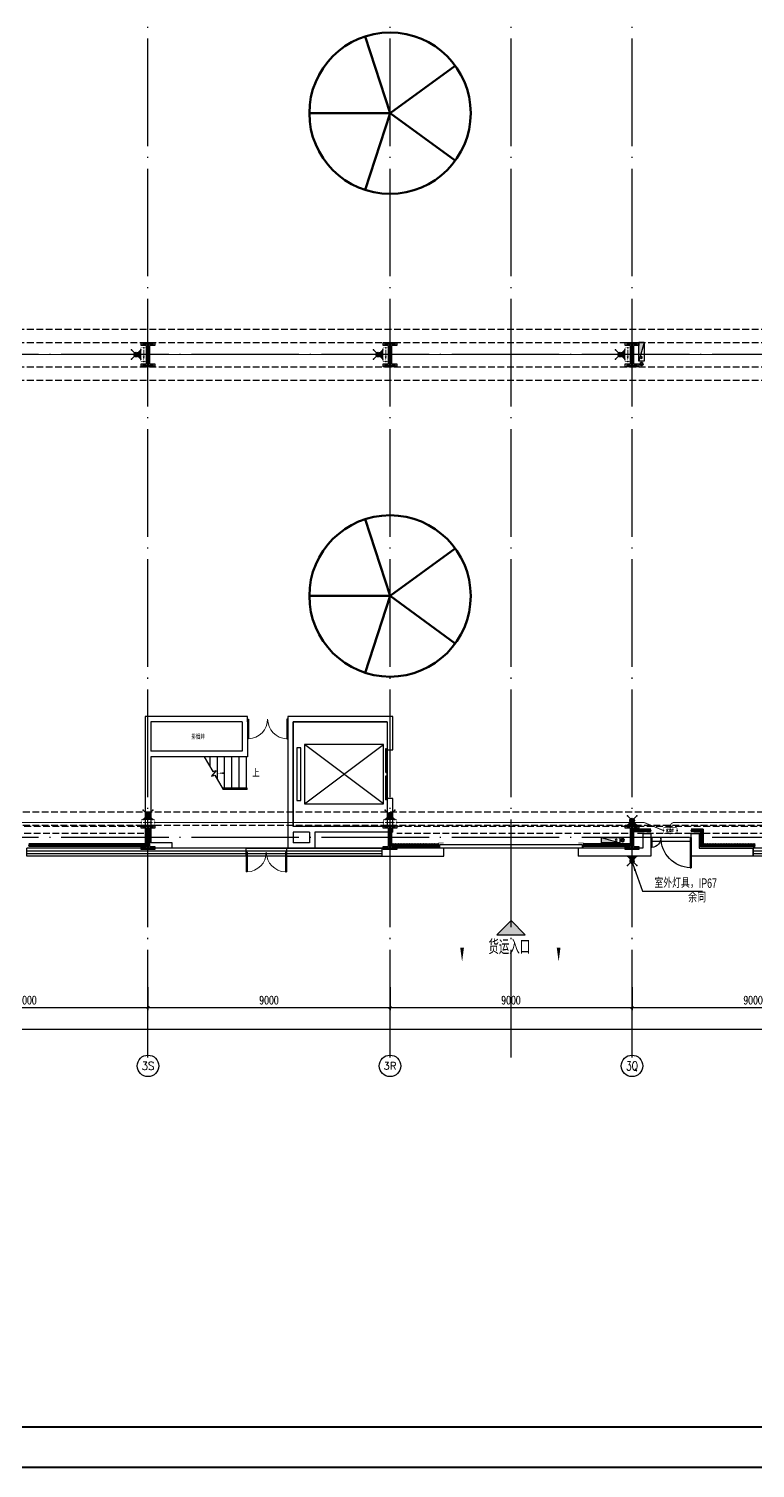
# Model space of a CAD drawing. Extents: x -1396510 to 1250330, y -1892470 to 1623980.
# Drawn here: x 370933 to 397946, y -1383327 to -1329811 of the extents above; entities that cross this region are included whole.
import ezdxf
from ezdxf.enums import TextEntityAlignment as Align

# ---------------------------------------------------------------- set-up
doc = ezdxf.new("R2010")
doc.units = 0
doc.header["$LTSCALE"] = 1000
doc.header["$MEASUREMENT"] = 0
for name, pattern in [('10平面$0$DASH', [0.35, 0.25, -0.1]), ('DASH', [0.35, 0.25, -0.1]), ('DOTE', [2.42, 2, -0.2, 0.02, -0.2])]:
    doc.linetypes.add(name, pattern=pattern)
doc.layers.get('Defpoints').update_dxf_attribs({"color": 210})
for name, color, linetype in [('0-cxFrame', 155, 'Continuous'), ('10平面$0$WINDOW', 4, 'Continuous'), ('A-AXIS-D', 1, 'Continuous'), ('A-AXIS-DOTE', 14, 'DOTE'), ('A-AXIS-SYMB', 3, 'Continuous'), ('A-HATCH-2', 251, 'Continuous'), ('A-HRAIL', 173, 'Continuous'), ('A-LIN-V', 9, 'Continuous'), ('A-SFCE', 30, 'Continuous'), ('A-TEXT', 61, 'Continuous'), ('A-WINDOW', 140, 'Continuous'), ('AS-COLN', 6, 'Continuous'), ('AS-WALL', 40, 'Continuous'), ('DIM-应急', 3, 'Continuous'), ('DIM_SYMB', 3, 'Continuous'), ('EQUIP-应急', 3, 'Continuous'), ('EQUIP-照明', 3, 'Continuous'), ('FH-tri', 180, 'Continuous'), ('SB_ZF消火栓', 10, 'Continuous'), ('SB_ZF消火栓M', 10, 'Continuous'), ('WIRE-照明', 1, 'Continuous'), ('建-窗', 4, 'Continuous')]:
    doc.layers.add(name, color=color, linetype=linetype)
doc.layers.add('0-cxText', color=131, linetype='Continuous', lineweight=25)
doc.layers.add('LG-ZF消防', color=1, linetype='Continuous', lineweight=60)
doc.layers.add('A-云线2', color=3, linetype='Continuous', plot=False)
doc.styles.add('_TCH_AXIS', font='COMPLEX', dxfattribs={"bigfont": 'GBCBIG'})
doc.styles.add('_TCH_DIM', font='SIMPLEX', dxfattribs={"bigfont": 'GBCBIG'})
doc.styles.add('_TCH_DIM_T3', font='SIMPLEX', dxfattribs={"width": 0.705882, "bigfont": 'GBCBIG'})
doc.styles.add('_TCH_WINDOW', font='SIMPLEX', dxfattribs={"height": 3.5, "bigfont": 'GBCBIG'})
doc.styles.add('_TEL_DIM', font='SIMPLEX', dxfattribs={"width": 0.8, "height": 3.5, "bigfont": 'HZTXT'})
doc.styles.add('A-STANDARD', font='SIMPLEX', dxfattribs={"bigfont": 'GBCBIG'})
doc.styles.add('cx_tuming', font='simhei.ttf')
doc.styles.add('cx_tuqian1', font='')
doc.styles.add('HZTXT5', font='aa.shx', dxfattribs={"width": 0.7, "bigfont": 'hztxt.shx'})
doc.styles.add('黑体', font='simhei.ttf', dxfattribs={"height": 12})
doc.styles.get('cx_tuqian1').set_extended_font_data('SimSun')
doc.dimstyles.new('_TCH_ARCH&&100', dxfattribs={"dimtxt": 297.5, "dimasz": 100, "dimexe": 100, "dimexo": 100, "dimgap": 126.25, "dimtad": 1, "dimdec": 0, "dimzin": 0, "dimdsep": 46, "dimtxsty": '_TCH_DIM_T3', "dimblk": 'ARCHTICK', "dimcen": 0.09, "dimclrt": 7, "dimazin": 2, "dimtfac": 1, "dimtdec": 0, "dimtix": 1, "dimtmove": 2, "dimatfit": 3, "dimfxl": 0, "dimtolj": 1, "dimtzin": 0, "dimarcsym": 0})

# ---------------------------------------------------------------- blocks, each defined once
blk = doc.blocks.new('WINDOW2DLIB$DYNSTYLE$00000005')
at = {"color": 0}
for points in [[(-0.5, 0.5), (-0.5, -0.5)], [(-0.5, 0.5), (0.5, 0.5)], [(0.5, -0.5), (0.5, 0.5)], [(0.5, 0.1667), (-0.5, 0.1667)], [(0.5, -0.1667), (-0.5, -0.1667)], [(-0.5, -0.5), (0.5, -0.5)]]:
    blk.add_lwpolyline(points, dxfattribs=at)
blk = doc.blocks.new('10平面$0$$DorLib2D$00000126')
at = {"color": 0, "linetype": 'Continuous'}
for p, q in [((-0.532, 0.5), (-0.532, 0.9)), ((0.532, 0.9), (0.532, 0.5))]:
    blk.add_line(p, q, dxfattribs=at)
at = {"color": 0, "linetype": '10平面$0$DASH'}
for p, q in [((-0.532, 0.9), (0.532, 0.9)), ((-0.532, 0.5), (0.532, 0.5))]:
    blk.add_line(p, q, dxfattribs=at)
blk = doc.blocks.new('DOOR2DLIB$SYSLIB$00000123')
at = {"color": 0}
for p, q in [((0.475, -0.001), (0.475, 0.752)), ((0.475, 0.752), (0.5, 0.752)), ((0.5, -0.001), (0.5, 0.752)), ((-0.5, 0), (-0.5, 0.252)), ((-0.475, 0.252), (-0.5, 0.252)), ((-0.475, 0), (-0.475, 0.252)), ((-0.475, 0), (-0.5, 0)), ((0.475, -0.001), (0.5, -0.001))]:
    blk.add_line(p, q, dxfattribs=at)
for centre, radius, start, end in [((0.505, -0.002), 0.755, 92.2493, 179.7238), ((-0.501, 0.003), 0.251, 359.7899, 84.0974)]:
    blk.add_arc(centre, radius, start, end, dxfattribs=at)
blk = doc.blocks.new('42343243')
at = {"layer": '10平面$0$WINDOW'}
blk.add_line((-252654, 1222620), (-254154, 1222620), dxfattribs=at)
at = {"layer": 'AS-WALL'}
for p, q in [((-254154, 1223170), (-256854, 1223170)), ((-256854, 1222870), (-256854, 1223170)), ((-254454, 1222870), (-256854, 1222870)), ((-254454, 1222320), (-254454, 1222870)), ((-254154, 1222620), (-254154, 1223170)), ((-250354, 1223170), (-252654, 1223170)), ((-252654, 1222620), (-252654, 1223170)), ((-252354, 1222870), (-250354, 1222870)), ((-252354, 1222320), (-252354, 1222870)), ((-250354, 1222870), (-250354, 1223170)), ((-254454, 1222320), (-254154, 1222320)), ((-254154, 1222320), (-254154, 1222620)), ((-252654, 1222620), (-252654, 1222320)), ((-252654, 1222320), (-252354, 1222320))]:
    blk.add_line(p, q, dxfattribs=at)
at = {"layer": '10平面$0$WINDOW', "zscale": 300}
for name, p, xscale, yscale, rotation in [('DOOR2DLIB$SYSLIB$00000123', (-253404, 1222470), -1500, -1500, 179.9999999999555), ('10平面$0$$DorLib2D$00000126', (-259354, 1223020), 5000, 300, 179.9999999999992)]:
    blk.add_blockref(name, p, dxfattribs=dict(at, xscale=xscale, yscale=yscale, rotation=rotation))
at = {"layer": '建-窗', "xscale": -20900, "yscale": -300, "zscale": 300, "rotation": 359.9999999994902}
blk.add_blockref('WINDOW2DLIB$DYNSTYLE$00000005', (-239904, 1223020), dxfattribs=at)
blk = doc.blocks.new('4324324')
at = {"layer": 'A-HATCH-2', "color": 8, "linetype": 'DASH'}
for p, q in [((-313054, 567820), (-128854, 567820)), ((-313054, 567320), (-128854, 567320)), ((-313054, 566420), (-128854, 566420)), ((-313054, 565920), (-128854, 565920)), ((-312854, 549870), (-138054, 549870)), ((-312854, 549370), (-138054, 549370))]:
    blk.add_line(p, q, dxfattribs=at)
blk = doc.blocks.new('w4324324')
at = {"layer": 'A-HATCH-2', "color": 0, "lineweight": 60}
for q in [(-1694760, 686605), (-1697614, 684532), (-1691907, 684532), (-1696524, 681178), (-1692997, 681178)]:
    blk.add_line((-1694760, 683605), q, dxfattribs=at)
blk.add_circle((-1694760, 683605), 3000, dxfattribs=at)
blk = doc.blocks.new('342343')
at = {"layer": 'A-LIN-V', "color": 8}
for p in [(1030710, 63556), (1048660, 63556)]:
    blk.add_blockref('w4324324', p, dxfattribs=at)
blk = doc.blocks.new('w42343243')
at = {"layer": 'A-HATCH-2', "color": 8}
blk.add_lwpolyline([(-165104, 621070), (-164604, 621070), (-164604, 620958), (-164800, 620958), (-164800, 620282), (-164604, 620282), (-164604, 620170), (-165104, 620170), (-165104, 620282), (-164908, 620282), (-164908, 620958), (-165104, 620958)], close=True, dxfattribs=at)
at = {"layer": 'AS-COLN', "color": 3}
blk.add_lwpolyline([(-165054, 621020), (-164654, 621020), (-164654, 621008), (-164850, 621008), (-164850, 620232), (-164654, 620232), (-164654, 620220), (-165054, 620220), (-165054, 620232), (-164858, 620232), (-164858, 621008), (-165054, 621008)], close=True, dxfattribs=at)
blk = doc.blocks.new('42343')
at = {"layer": 'A-WINDOW'}
for p in [(-108000, -53750), (-99000, -53750), (-90000, -53750), (-108000, -71700), (-99000, -71700), (-90000, -71700)]:
    blk.add_blockref('w42343243', p, dxfattribs=at)
blk = doc.blocks.new('3333')
at = {"layer": 'A-SFCE', "const_width": 20}
blk.add_lwpolyline([(-227064, 766320), (-227064, 766510), (-227244, 766510), (-227244, 766320)], dxfattribs=at)
blk = doc.blocks.new('A$C5D961328')
at = {"layer": 'SB_ZF消火栓'}
blk.add_hatch(color=256, dxfattribs=at).paths.add_polyline_path([(0, 40), (700, 40), (700, 240)])
for p, q in [((700, 240), (0, 240)), ((0, 240), (0, 40)), ((700, 240), (0, 40)), ((0, 40), (700, 40)), ((700, 240), (700, 40))]:
    blk.add_line(p, q, dxfattribs=at)
at = {"layer": 'SB_ZF消火栓', "color": 1}
blk.add_circle((140, 140), 32.5, dxfattribs=at)
blk = doc.blocks.new('we42342343234')
at = {"layer": 'LG-ZF消防'}
for centre in [(-254504, 566520), (-255204, 548820)]:
    blk.add_circle(centre, 50, dxfattribs=at)
at = {"layer": 'SB_ZF消火栓M', "xscale": -1, "rotation": 270}
blk.add_blockref('A$C5D961328', (-254644, 566620), dxfattribs=at)
at = {"layer": 'SB_ZF消火栓M', "xscale": -1}
blk.add_blockref('A$C5D961328', (-255304, 548680), dxfattribs=at)
blk = doc.blocks.new('_ArchTick')
at = {"color": 0, "linetype": 'ByBlock', "const_width": 0.4}
blk.add_lwpolyline([(-0.5, -0.5), (0.5, 0.5)], dxfattribs=at)
blk = doc.blocks.new('*D5803')
at = {"layer": 'A-AXIS-D', "color": 0, "lineweight": -2, "transparency": 16777216}
for p, q in [((31000, -77370), (31000, -78228)), ((40000, -77370), (40000, -78228)), ((31000, -78128), (40000, -78128))]:
    blk.add_line(p, q, dxfattribs=at)
at = {"layer": 'Defpoints', "color": 0, "transparency": 16777216}
for p in [(31000, -77270), (40000, -77270), (40000, -78128)]:
    blk.add_point(p, dxfattribs=at)
at = {"layer": 'A-AXIS-D', "color": 0, "lineweight": -2, "transparency": 16777216, "xscale": 100, "yscale": 100, "zscale": 100, "rotation": 180}
blk.add_blockref('_ArchTick', (31000, -78128), dxfattribs=at)
at = {"layer": 'A-AXIS-D', "color": 0, "lineweight": -2, "transparency": 16777216, "xscale": 100, "yscale": 100, "zscale": 100}
blk.add_blockref('_ArchTick', (40000, -78128), dxfattribs=at)
at = {"layer": 'A-AXIS-D', "color": 7, "transparency": 16777216, "insert": (35500, -77853), "char_height": 297.5, "attachment_point": 5, "style": '_TCH_DIM_T3'}
blk.add_mtext('\\A1;9000', dxfattribs=at)
blk = doc.blocks.new('*D5804')
at = {"layer": 'A-AXIS-D', "color": 0, "lineweight": -2, "transparency": 16777216}
for p, q in [((40000, -77370), (40000, -78228)), ((49000, -77370), (49000, -78228)), ((40000, -78128), (49000, -78128))]:
    blk.add_line(p, q, dxfattribs=at)
at = {"layer": 'Defpoints', "color": 0, "transparency": 16777216}
for p in [(40000, -77270), (49000, -77270), (49000, -78128)]:
    blk.add_point(p, dxfattribs=at)
at = {"layer": 'A-AXIS-D', "color": 0, "lineweight": -2, "transparency": 16777216, "xscale": 100, "yscale": 100, "zscale": 100, "rotation": 180}
blk.add_blockref('_ArchTick', (40000, -78128), dxfattribs=at)
at = {"layer": 'A-AXIS-D', "color": 0, "lineweight": -2, "transparency": 16777216, "xscale": 100, "yscale": 100, "zscale": 100}
blk.add_blockref('_ArchTick', (49000, -78128), dxfattribs=at)
at = {"layer": 'A-AXIS-D', "color": 7, "transparency": 16777216, "insert": (44500, -77853), "char_height": 297.5, "attachment_point": 5, "style": '_TCH_DIM_T3'}
blk.add_mtext('\\A1;9000', dxfattribs=at)
blk = doc.blocks.new('*D5805')
at = {"layer": 'A-AXIS-D', "color": 0, "lineweight": -2, "transparency": 16777216}
for p, q in [((49000, -77370), (49000, -78228)), ((58000, -77370), (58000, -78228)), ((49000, -78128), (58000, -78128))]:
    blk.add_line(p, q, dxfattribs=at)
at = {"layer": 'Defpoints', "color": 0, "transparency": 16777216}
for p in [(49000, -77270), (58000, -77270), (58000, -78128)]:
    blk.add_point(p, dxfattribs=at)
at = {"layer": 'A-AXIS-D', "color": 0, "lineweight": -2, "transparency": 16777216, "xscale": 100, "yscale": 100, "zscale": 100, "rotation": 180}
blk.add_blockref('_ArchTick', (49000, -78128), dxfattribs=at)
at = {"layer": 'A-AXIS-D', "color": 0, "lineweight": -2, "transparency": 16777216, "xscale": 100, "yscale": 100, "zscale": 100}
blk.add_blockref('_ArchTick', (58000, -78128), dxfattribs=at)
at = {"layer": 'A-AXIS-D', "color": 7, "transparency": 16777216, "insert": (53500, -77853), "char_height": 297.5, "attachment_point": 5, "style": '_TCH_DIM_T3'}
blk.add_mtext('\\A1;9000', dxfattribs=at)
blk = doc.blocks.new('*D5806')
at = {"layer": 'A-AXIS-D', "color": 0, "lineweight": -2, "transparency": 16777216}
for p, q in [((58000, -77370), (58000, -78228)), ((67000, -77370), (67000, -78228)), ((58000, -78128), (67000, -78128))]:
    blk.add_line(p, q, dxfattribs=at)
at = {"layer": 'Defpoints', "color": 0, "transparency": 16777216}
for p in [(58000, -77270), (67000, -77270), (67000, -78128)]:
    blk.add_point(p, dxfattribs=at)
at = {"layer": 'A-AXIS-D', "color": 0, "lineweight": -2, "transparency": 16777216, "xscale": 100, "yscale": 100, "zscale": 100, "rotation": 180}
blk.add_blockref('_ArchTick', (58000, -78128), dxfattribs=at)
at = {"layer": 'A-AXIS-D', "color": 0, "lineweight": -2, "transparency": 16777216, "xscale": 100, "yscale": 100, "zscale": 100}
blk.add_blockref('_ArchTick', (67000, -78128), dxfattribs=at)
at = {"layer": 'A-AXIS-D', "color": 7, "transparency": 16777216, "insert": (62500, -77853), "char_height": 297.5, "attachment_point": 5, "style": '_TCH_DIM_T3'}
blk.add_mtext('\\A1;9000', dxfattribs=at)
blk = doc.blocks.new('*D5830')
at = {"layer": 'A-AXIS-D', "color": 0, "lineweight": -2, "transparency": 16777216}
for p, q in [((-900, -77470), (-900, -79028)), ((184800, -77470), (184800, -79028)), ((-900, -78928), (184800, -78928))]:
    blk.add_line(p, q, dxfattribs=at)
at = {"layer": 'Defpoints', "color": 0, "transparency": 16777216}
for p in [(-900, -77370), (184800, -77370), (184800, -78928)]:
    blk.add_point(p, dxfattribs=at)
at = {"layer": 'A-AXIS-D', "color": 0, "lineweight": -2, "transparency": 16777216, "xscale": 100, "yscale": 100, "zscale": 100, "rotation": 180}
blk.add_blockref('_ArchTick', (-900, -78928), dxfattribs=at)
at = {"layer": 'A-AXIS-D', "color": 0, "lineweight": -2, "transparency": 16777216, "xscale": 100, "yscale": 100, "zscale": 100}
blk.add_blockref('_ArchTick', (184800, -78928), dxfattribs=at)
at = {"layer": 'A-AXIS-D', "color": 7, "transparency": 16777216, "insert": (91950, -78653), "char_height": 297.5, "attachment_point": 5, "style": '_TCH_DIM_T3'}
blk.add_mtext('\\A1;185700', dxfattribs=at)
blk = doc.blocks.new('$DorLib2D$00000002')
for p, q in [((-0.5, 0), (-0.5, 0.4875)), ((-0.475, 0.4875), (-0.5, 0.4875)), ((-0.475, 0), (-0.475, 0.4875)), ((0.475, 0), (0.475, 0.4875)), ((0.475, 0.4875), (0.5, 0.4875)), ((0.5, 0), (0.5, 0.4875)), ((-0.5, 0), (-0.475, 0)), ((0.5, 0), (0.475, 0))]:
    blk.add_line(p, q)
at = {"lineweight": 13}
for centre, start, end in [((-0.4875, 0), 0, 88.53072), ((0.4875, 0), 91.46928, 180)]:
    blk.add_arc(centre, 0.4875, start, end, dxfattribs=at)
blk = doc.blocks.new('$DORLIB2D$00000127')
at = {"color": 0}
for points in [[(-0.533, 0.795), (-0.533, 0.69)], [(-0.033, 0.795), (-0.533, 0.795)], [(-0.033, 0.69), (-0.533, 0.69)], [(-0.033, 0.795), (-0.033, 0.69)], [(0.533, 0.795), (0.033, 0.795)], [(0.033, 0.795), (0.033, 0.69)], [(0.533, 0.69), (0.033, 0.69)], [(0.533, 0.795), (0.533, 0.69)], [(0.5, 0.5), (-0.5, 0.5)]]:
    blk.add_lwpolyline(points, dxfattribs=at)
blk = doc.blocks.new('99平面图例外参$0$$LinePat$圆环')
for points in [[(0, 150), (300, 150)], [(0, 0), (300, 0)], [(0, -150), (300, -150)]]:
    blk.add_lwpolyline(points)
at = {"color": 0}
blk.add_circle((150, 0), 150, dxfattribs=at)
blk = doc.blocks.new('$equip_U$00000203(DESKTOP-H88E2E2)')
at = {"color": 7, "lineweight": 0}
for p, q in [((-0.35, -0.15), (-0.2, -0.15)), ((-0.35, -0.45), (-0.35, -0.15)), ((-0.35, -0.29), (-0.26, -0.29)), ((-0.35, -0.45), (-0.2, -0.45)), ((-0.13, -0.15), (0.03, -0.45)), ((-0.13, -0.45), (0.03, -0.15)), ((0.1, -0.45), (0.1, -0.15)), ((0.19, -0.15), (0.35, -0.15)), ((0.27, -0.15), (0.27, -0.45))]:
    blk.add_line(p, q, dxfattribs=at)
at = {"lineweight": 0, "const_width": 0.0571}
blk.add_lwpolyline([(-0.66, -0.6), (0.66, -0.6, 0.414214), (0.72, -0.54), (0.72, -0.06, 0.414213), (0.66, 0), (-0.66, 0, 0.414214), (-0.72, -0.06, 0), (-0.72, -0.54, 0.414245), (-0.66, -0.6, 18481.445439)], format="xyb", dxfattribs=at)
for p in [(0, 0), (-0.72, -0.3), (0, -0.6), (0.72, -0.3)]:
    blk.add_point(p)
at = {"color": 7, "style": '_TEL_DIM', "flags": 1}
for tag in ['A', 'REMARK']:
    blk.add_attdef(tag, text='', height=0.00002, dxfattribs=at).set_placement((0, 0), align=Align.MIDDLE_CENTER)
blk = doc.blocks.new('$equip$00003158')
h = blk.add_hatch(color=256)
h.dxf.hatch_style = 1
h.paths.add_polyline_path([(0, 0.25, -0.198912), (-0.18, 0.32), (-0.5, 0), (0.5, 0), (0.18, 0.32, -0.198912)])
blk.add_hatch(color=256).paths.add_polyline_path([(0, 0.75, 1), (0, 0.25, 1)])
for p, q in [((-0.5, 1), (-0.18, 0.68)), ((-0.5, 0), (-0.18, 0.32)), ((-0.5, 0), (0.5, 0)), ((0.18, 0.68), (0.5, 1)), ((0.18, 0.32), (0.5, 0))]:
    blk.add_line(p, q)
blk.add_circle((0, 0.5), 0.25)
for p in [(-0.5, 1), (-0.5, 0), (0, 0), (0.5, 1), (0.5, 0)]:
    blk.add_point(p)
at = {"color": 7, "style": '_TEL_DIM', "flags": 1}
for tag in ['A', 'REMARK']:
    blk.add_attdef(tag, text='', height=0.00002, dxfattribs=at).set_placement((0, 0), align=Align.MIDDLE_CENTER)
blk = doc.blocks.new('$equip_U$00000208(EQ-138-沈勤辉)')
blk.add_hatch(color=256).paths.add_polyline_path([(0.21, 0.37), (0.5, 0.3), (0.21, 0.23)])
at = {"color": 7, "lineweight": 0}
blk.add_line((-0.5, 0.3), (0.21, 0.3), dxfattribs=at)
at = {"lineweight": 0, "const_width": 0.0571}
blk.add_lwpolyline([(-0.66, 0), (0.66, 0, 0.414214), (0.72, 0.06), (0.72, 0.54, 0.414213), (0.66, 0.6), (-0.66, 0.6, 0.414214), (-0.72, 0.54, 0), (-0.72, 0.06, 0.414245), (-0.66, 0, 18481.445439)], format="xyb", dxfattribs=at)
blk.add_lwpolyline([(0.21, 0.37), (0.5, 0.3), (0.21, 0.23), (0.21, 0.37)], dxfattribs=at)
for p in [(-0.72, 0.3), (0, 0.6), (0, 0), (0.72, 0.3)]:
    blk.add_point(p)
at = {"color": 7, "style": '_TEL_DIM', "flags": 1}
for tag in ['A', 'REMARK']:
    blk.add_attdef(tag, text='', height=0.00002, dxfattribs=at).set_placement((0, 0), align=Align.MIDDLE_CENTER)
blk = doc.blocks.new('TK22.A0+2 L(Dragon)')
at = {"layer": '0-cxFrame', "color": 7, "const_width": 0.5}
blk.add_lwpolyline([(0, 0), (-1783, 0), (-1783, 841), (0, 841)], close=True, dxfattribs=at)
at = {"layer": '0-cxFrame', "const_width": 0.5}
blk.add_lwpolyline([(-80, 10), (-1763, 10), (-1763, 831), (-80, 831)], close=True, dxfattribs=at)
at = {"style": '黑体', "flags": 4}
blk.add_attdef('图幅', text='', height=3.3, dxfattribs=at).set_placement((-40, 3), align=Align.RIGHT)
at = {"layer": '0-cxText', "flags": 4}
for tag, height, style, p in [('建设单位', 3.5, 'cx_tuming', (-45, 240)), ('项目名称', 3.5, 'cx_tuming', (-45, 210)), ('子项名称', 3.5, 'cx_tuming', (-45, 180)), ('工程编号', 3.3, 'cx_tuqian1', (-35, 165)), ('图名1', 3.5, 'cx_tuming', (-45, 87)), ('图名2', 3.5, 'cx_tuming', (-45, 79)), ('图名3', 3.5, 'cx_tuming', (-45, 71)), ('出图日期', 3.3, 'cx_tuqian1', (-39, 60)), ('专业', 3.3, 'cx_tuqian1', (-55, 52)), ('图号', 3.3, 'cx_tuqian1', (-55, 44)), ('版次', 3.3, 'cx_tuqian1', (-20, 44))]:
    blk.add_attdef(tag, text='', height=height, dxfattribs=dict(at, style=style)).set_placement(p, align=Align.MIDDLE)
at = {"layer": 'Defpoints', "color": 6, "flags": 4}
for tag, height, style, p in [('tufu', 3.3, '黑体', (-12, 12)), ('dwfname', 4, 'cx_tuqian1', (-80, 3))]:
    blk.add_attdef(tag, text='', height=height, dxfattribs=dict(at, style=style)).set_placement(p, align=Align.RIGHT)
blk = doc.blocks.new('世赫3#厂房一层0821')
at = {"layer": 'FH-tri'}
h = blk.add_hatch(color=8, dxfattribs=at)
h.dxf.hatch_style = 1
h.paths.add_polyline_path([(52969.7, -75422.6), (54030.3, -75422.6), (53500, -74892.3)])
at = {"layer": 'A-AXIS-D'}
for centre in [(40000, -80296), (49000, -80296), (58000, -80296)]:
    blk.add_circle(centre, 400, dxfattribs=at)
at = {"layer": 'A-AXIS-DOTE', "color": 8, "ltscale": 2}
for p, q in [((40000, -79980), (40000, 5514)), ((49000, -79980), (49000, 5514)), ((53500, -79980), (53500, 5514)), ((58000, -79980), (58000, 5514)), ((190814.2, -53850), (-5155.8, -53850)), ((190814.2, -71800), (-5155.8, -71800))]:
    blk.add_line(p, q, dxfattribs=at)
at = {"layer": 'A-AXIS-SYMB', "color": 8}
for points in [[(51680, -74962.3, 0, 0, 0), (51680, -76422.3, 0, 140, 0), (51680, -75897.3, 0, 0, 0)], [(55270, -74962.3, 0, 0, 0), (55270, -76422.3, 0, 140, 0), (55270, -75897.3, 0, 0, 0)]]:
    blk.add_lwpolyline(points, format="xyseb", dxfattribs=at)
at = {"layer": 'A-SFCE', "color": 2, "linetype": 'DASH'}
for p, q in [((39850, -71400.1), (31150, -71400.1)), ((39850, -71650.1), (31150, -71650.1)), ((66850, -71400), (58150, -71400)), ((66850, -71650), (58150, -71650))]:
    blk.add_line(p, q, dxfattribs=at)
at = {"layer": 'A-SFCE', "linetype": 'DASH'}
for p, q in [((57850, -71400), (49250, -71400)), ((57850, -71650), (49250, -71650))]:
    blk.add_line(p, q, dxfattribs=at)
at = {"layer": 'AS-WALL'}
for p, q in [((43650, -72200.1), (48700, -72200.1)), ((43650, -72500.1), (43650, -72200.1)), ((51000, -72200.1), (45150, -72200.1)), ((45150, -72200.1), (45150, -72500.1)), ((48700, -72200.1), (48700, -72500.1)), ((51000, -72500.1), (51000, -72200.1)), ((48700, -72500.1), (43650, -72500.1)), ((45150, -72500.1), (51000, -72500.1))]:
    blk.add_line(p, q, dxfattribs=at)
at = {"layer": 'Defpoints', "color": 8}
for p, q in [((39900, -67300), (39900, -68699.9)), ((43600, -67300), (39900, -67300)), ((43700, -67300), (43600, -67300)), ((43700, -67500), (43700, -67300)), ((45300, -67300), (45200, -67300)), ((45200, -67300), (45200, -67500)), ((49100, -67300), (45300, -67300)), ((49100, -68550), (49100, -67300)), ((40100, -67500), (40100, -68599.9)), ((43500, -67500), (40100, -67500)), ((43500, -67500), (43500, -68599.9)), ((43700, -67500), (43700, -68799.9)), ((45200, -67500), (45200, -71500)), ((48900, -67500), (45400, -67500)), ((45400, -67500), (45400, -71400)), ((48900, -67500), (48900, -68550)), ((45680, -68475), (45540, -68475)), ((45540, -68475), (45540, -70425)), ((45680, -70425), (45680, -68475)), ((48760, -68350), (45820, -68350)), ((45820, -68350), (45820, -70550)), ((45820, -70550), (48760, -68350)), ((48760, -70550), (45820, -68350)), ((48760, -70550), (48760, -68350)), ((39900, -68699.9), (39900, -72100.1)), ((43500, -68599.9), (40100, -68599.9)), ((43700, -68799.9), (40100, -68799.9)), ((40100, -68799.9), (40100, -72000.1)), ((43660, -68799.9), (42091.4, -68799.9)), ((42091.4, -68799.9), (42410.1, -69351.9)), ((42310, -69178.6), (42310, -68799.9)), ((42580, -69646.3), (42580, -68799.9)), ((42850, -69964.9), (42850, -68799.9)), ((43120, -69964.9), (43120, -68799.9)), ((43390, -69964.9), (43390, -68799.9)), ((43660, -69964.9), (43660, -68799.9)), ((48900, -68550), (49100, -68550)), ((42540.5, -69317), (42367.6, -69523)), ((42367.6, -69523), (42489.9, -69490.2)), ((42410.1, -69351.9), (42540.5, -69317)), ((42489.9, -69490.2), (42798.6, -70024.9)), ((43690, -69964.9), (42764, -69964.9)), ((43660, -70024.9), (42798.6, -70024.9)), ((43690, -70024.9), (42798.6, -70024.9)), ((43690, -70024.9), (43690, -69964.9)), ((45540, -70425), (45680, -70425)), ((45820, -70550), (48760, -70550)), ((49100, -70350), (48900, -70350)), ((48900, -70350), (48900, -71400)), ((49100, -71600), (49100, -70350)), ((45200, -71500), (45200, -72200.1)), ((46100, -71400), (45400, -71400)), ((45400, -71600), (45400, -72000.1)), ((46000, -71600), (45400, -71600)), ((46000, -71600), (46000, -72000.1)), ((48900, -71400), (46100, -71400)), ((49100, -71600), (46200, -71600)), ((46200, -71600), (46200, -72200.1)), ((39900, -72100.1), (39900, -72200.1)), ((40100, -72200.1), (39900, -72200.1)), ((40900, -72000.1), (40100, -72000.1)), ((40900, -72200.1), (40100, -72200.1)), ((40100, -72200.1), (40100, -72200.1)), ((40900, -72200.1), (40900, -72000.1)), ((46200, -72200.1), (45200, -72200.1)), ((46000, -72000.1), (45400, -72000.1))]:
    blk.add_line(p, q, dxfattribs=at)
blk.add_lwpolyline([(45400, -67500), (48900, -67500), (48900, -71400), (45400, -71400)], close=True, dxfattribs=at)
at = {"layer": 'DIM_SYMB', "color": 8}
blk.add_lwpolyline([(43795, -69412.4, 0, 0, 0), (42580, -69412.4, 0, 64, 0), (42820, -69412.4, 0, 0, 0)], format="xyseb", dxfattribs=at)
at = {"layer": 'FH-tri', "color": 8}
blk.add_lwpolyline([(52969.7, -75422.6), (54030.3, -75422.6), (54030.3, -75422.6), (53500, -74892.3)], close=True, dxfattribs=at)
at = {"layer": 'A-HRAIL', "yscale": 0.3333333333111111, "zscale": 0.3333333333111111}
for p, xscale, rotation in [((58161.7, -71549.9), 0.3588888661693109, 180), ((58269.3, -71549.9), 0.3588888661693109, 180), ((58377, -71549.9), 0.3588888661693109, 180), ((58484.7, -71549.9), 0.3588888661693109, 180), ((58592.3, -71549.9), 0.3588888661693109, 180), ((58700, -71549.9), 0.3588888661693109, 180), ((60312.5, -71549.9), 0.3749999998826196, 180), ((60425, -71549.9), 0.3749999998826196, 180), ((60537.5, -71549.9), 0.3749999998826196, 180), ((60650, -71549.9), 0.3749999998826196, 180), ((60600, -71499.9), 0.3611111226889233, 270), ((60600, -71608.3), 0.3611111226889233, 270), ((35667.8, -72093.9), 0.3361633151507422, 180.0000000002036), ((35768.7, -72093.9), 0.3361633151507422, 180.0000000002036), ((35869.5, -72093.9), 0.3361633151507422, 180.0000000002036), ((35970.4, -72093.9), 0.3361633151507422, 180.0000000002036), ((36071.2, -72093.9), 0.3361633151507422, 180.0000000002036), ((36172.1, -72093.9), 0.3361633151507422, 180.0000000002036), ((36272.9, -72093.9), 0.3361633151507422, 180.0000000002036), ((36373.8, -72093.9), 0.3361633151507422, 180.0000000002036), ((36474.6, -72093.9), 0.3361633151507422, 180.0000000002036), ((36575.5, -72093.9), 0.3361633151507422, 180.0000000002036), ((36676.3, -72093.9), 0.3361633151507422, 180.0000000002036), ((36777.2, -72093.9), 0.3361633151507422, 180.0000000002036), ((36878, -72093.9), 0.3361633151507422, 180.0000000002036), ((36978.9, -72093.9), 0.3361633151507422, 180.0000000002036), ((37079.7, -72093.9), 0.3361633151507422, 180.0000000002036), ((37180.6, -72093.9), 0.3361633151507422, 180.0000000002036), ((37281.4, -72093.9), 0.3361633151507422, 180.0000000002036), ((37382.3, -72093.9), 0.3361633151507422, 180.0000000002036), ((37483.1, -72093.9), 0.3361633151507422, 180.0000000002036), ((37584, -72093.9), 0.3361633151507422, 180.0000000002036), ((37684.8, -72093.9), 0.3361633151507422, 180.0000000002036), ((37785.7, -72093.9), 0.3361633151507422, 180.0000000002036), ((37886.5, -72093.9), 0.3361633151507422, 180.0000000002036), ((37987.4, -72093.9), 0.3361633151507422, 180.0000000002036), ((38088.2, -72093.9), 0.3361633151507422, 180.0000000002036), ((38189.1, -72093.9), 0.3361633151507422, 180.0000000002036), ((38289.9, -72093.9), 0.3361633151507422, 180.0000000002036), ((38390.8, -72093.9), 0.3361633151507422, 180.0000000002036), ((38491.6, -72093.9), 0.3361633151507422, 180.0000000002036), ((38592.4, -72093.9), 0.3361633151507422, 180.0000000002036), ((38693.3, -72093.9), 0.3361633151507422, 180.0000000002036), ((38794.1, -72093.9), 0.3361633151507422, 180.0000000002036), ((38895, -72093.9), 0.3361633151507422, 180.0000000002036), ((38995.8, -72093.9), 0.3361633151507422, 180.0000000002036), ((39096.7, -72093.9), 0.3361633151507422, 180.0000000002036), ((39197.5, -72093.9), 0.3361633151507422, 180.0000000002036), ((39298.4, -72093.9), 0.3361633151507422, 180.0000000002036), ((39399.2, -72093.9), 0.3361633151507422, 180.0000000002036), ((39500.1, -72093.9), 0.3361633151507422, 180.0000000002036), ((39600.9, -72093.9), 0.3361633151507422, 180.0000000002036), ((39701.8, -72093.9), 0.3361633151507422, 180.0000000002036), ((39802.6, -72093.9), 0.3361633151507422, 180.0000000002036), ((39903.5, -72093.9), 0.3361633151507422, 180.0000000002036), ((40004.3, -72093.9), 0.3361633151507422, 180.0000000002036), ((49054, -72093.9), -0.3444736211313156, 179.9999999997), ((49157.3, -72093.9), -0.3444736211313156, 179.9999999997), ((49260.7, -72093.9), -0.3444736211313156, 179.9999999997), ((49364, -72093.9), -0.3444736211313156, 179.9999999997), ((49467.4, -72093.9), -0.3444736211313156, 179.9999999997), ((49570.7, -72093.9), -0.3444736211313156, 179.9999999997), ((49674.1, -72093.9), -0.3444736211313156, 179.9999999997), ((49777.4, -72093.9), -0.3444736211313156, 179.9999999997), ((49880.7, -72093.9), -0.3444736211313156, 179.9999999997), ((49984.1, -72093.9), -0.3444736211313156, 179.9999999997), ((50087.4, -72093.9), -0.3444736211313156, 179.9999999997), ((50190.8, -72093.9), -0.3444736211313156, 179.9999999997), ((50294.1, -72093.9), -0.3444736211313156, 179.9999999997), ((50397.4, -72093.9), -0.3444736211313156, 179.9999999997), ((50500.8, -72093.9), -0.3444736211313156, 179.9999999997), ((50604.1, -72093.9), -0.3444736211313156, 179.9999999997), ((50707.5, -72093.9), -0.3444736211313156, 179.9999999997), ((56292.5, -72093.9), 0.344473774357088, 180.000000000205), ((56395.9, -72093.9), 0.344473774357088, 180.000000000205), ((56499.2, -72093.9), 0.344473774357088, 180.000000000205), ((56602.6, -72093.9), 0.344473774357088, 180.000000000205), ((56705.9, -72093.9), 0.344473774357088, 180.000000000205), ((56809.2, -72093.9), 0.344473774357088, 180.000000000205), ((56912.6, -72093.9), 0.344473774357088, 180.000000000205), ((57015.9, -72093.9), 0.344473774357088, 180.000000000205), ((57119.3, -72093.9), 0.344473774357088, 180.000000000205), ((57222.6, -72093.9), 0.344473774357088, 180.000000000205), ((57325.9, -72093.9), 0.344473774357088, 180.000000000205), ((57429.3, -72093.9), 0.344473774357088, 180.000000000205), ((57532.6, -72093.9), 0.344473774357088, 180.000000000205), ((57636, -72093.9), 0.344473774357088, 180.000000000205), ((57739.3, -72093.9), 0.344473774357088, 180.000000000205), ((57842.7, -72093.9), 0.344473774357088, 180.000000000205), ((57946, -72093.9), 0.344473774357088, 180.000000000205), ((60600, -71716.6), 0.3611111226889233, 270), ((60600, -71824.9), 0.3611111226889233, 270), ((60600, -71933.3), 0.3611111226889233, 270), ((60600, -72041.6), 0.3611111226889233, 270), ((60550, -72093.9), -0.338412741900589, 179.9999999997967), ((60651.5, -72093.9), -0.338412741900589, 179.9999999997967), ((60753, -72093.9), -0.338412741900589, 179.9999999997967), ((60854.6, -72093.9), -0.338412741900589, 179.9999999997967), ((60956.1, -72093.9), -0.338412741900589, 179.9999999997967), ((61057.6, -72093.9), -0.338412741900589, 179.9999999997967), ((61159.1, -72093.9), -0.338412741900589, 179.9999999997967), ((61260.7, -72093.9), -0.338412741900589, 179.9999999997967), ((61362.2, -72093.9), -0.338412741900589, 179.9999999997967), ((61463.7, -72093.9), -0.338412741900589, 179.9999999997967), ((61565.2, -72093.9), -0.338412741900589, 179.9999999997967), ((61666.8, -72093.9), -0.338412741900589, 179.9999999997967), ((61768.3, -72093.9), -0.338412741900589, 179.9999999997967), ((61869.8, -72093.9), -0.338412741900589, 179.9999999997967), ((61971.3, -72093.9), -0.338412741900589, 179.9999999997967), ((62072.9, -72093.9), -0.338412741900589, 179.9999999997967), ((62174.4, -72093.9), -0.338412741900589, 179.9999999997967), ((62275.9, -72093.9), -0.338412741900589, 179.9999999997967), ((62377.4, -72093.9), -0.338412741900589, 179.9999999997967), ((62479, -72093.9), -0.338412741900589, 179.9999999997967)]:
    blk.add_blockref('99平面图例外参$0$$LinePat$圆环', p, dxfattribs=dict(at, xscale=xscale, rotation=rotation))
at = {"layer": 'A-LIN-V', "color": 8, "rotation": 90}
blk.add_blockref('342343', (796160.7, 601225), dxfattribs=at)
at = {"layer": 'A-SFCE', "xscale": -1, "rotation": 90}
blk.add_blockref('3333', (817320.8, -299254.1), dxfattribs=at)
at = {"layer": 'A-SFCE', "rotation": 270}
blk.add_blockref('3333', (-710320.8, -299254.1), dxfattribs=at)
at = {"layer": 'A-WINDOW'}
for name in ['42343', '4324324']:
    blk.add_blockref(name, (312854.2, -620720), dxfattribs=at)
at = {"layer": 'A-WINDOW', "xscale": -1, "rotation": 180}
blk.add_blockref('42343243', (312854.2, 1150670), dxfattribs=at)
at = {"layer": 'Defpoints', "color": 8}
for name, p, xscale, yscale, zscale, rotation in [('$DorLib2D$00000002', (44450, -67400), 1500, 1500, 200, 179.9999999990623), ('$DORLIB2D$00000127', (49000, -69450), 1800, -200, 200, 269.9999999990621), ('$DorLib2D$00000002', (44400, -72350.1), 1500, 1500, 300, 179.9999999996995)]:
    blk.add_blockref(name, p, dxfattribs=dict(at, xscale=xscale, yscale=yscale, zscale=zscale, rotation=rotation))
at = {"layer": 'SB_ZF消火栓'}
blk.add_blockref('we42342343234', (312854.2, -620720), dxfattribs=at)
at = {"layer": '建-窗', "xscale": 13200, "yscale": -300, "zscale": 300, "rotation": 179.9999999996995}
blk.add_blockref('WINDOW2DLIB$DYNSTYLE$00000005', (42100, -72350.1), dxfattribs=at)
at = {"layer": 'A-AXIS-D', "color": 7, "style": '_TCH_AXIS'}
for s, height, p, p2 in [('3S', 300.65, (39763.8, -80446.4), (40236.2, -80446.4)), ('3R', 276.42, (48756.5, -80434.2), (49243.5, -80434.2))]:
    blk.add_text(s, height=height, dxfattribs=at).set_placement(p, p2, align=Align.FIT)
at = {"layer": 'A-AXIS-D', "color": 7, "style": '_TCH_AXIS', "width": 0.807692}
blk.add_text('3Q', height=333.94, dxfattribs=at).set_placement((57775.2, -80463), (58224.8, -80463), align=Align.FIT)
at = {"layer": 'A-TEXT', "color": 8, "style": 'A-STANDARD'}
blk.add_text('货运入口', height=540.14, dxfattribs=at).set_placement((52658.7, -76144.7))
at = {"layer": 'Defpoints', "color": 8, "style": '_TCH_WINDOW'}
blk.add_text('排烟井', height=168.79, dxfattribs=at).set_placement((41609, -68150))
at = {"layer": 'DIM_SYMB', "color": 7, "style": '_TCH_DIM'}
blk.add_text('上', height=270.1, dxfattribs=at).set_placement((43879, -69552.4))
at = {"layer": 'A-AXIS-D'}
for base, p1, p2, picture, middle in [((184800, -78927.8), (-900, -77369.8), (184800, -77369.8), '*D5830', (91950, -78652.8)), ((40000, -78127.8), (31000, -77269.8), (40000, -77269.8), '*D5803', (35500, -77852.8)), ((49000, -78127.8), (40000, -77269.8), (49000, -77269.8), '*D5804', (44500, -77852.8)), ((58000, -78127.8), (49000, -77269.8), (58000, -77269.8), '*D5805', (53500, -77852.8)), ((67000, -78127.8), (58000, -77269.8), (67000, -77269.8), '*D5806', (62500, -77852.8))]:
    dim = blk.add_linear_dim(base=base, p1=p1, p2=p2, angle=0, dimstyle='_TCH_ARCH&&100', dxfattribs=at)
    dim.commit()
    dim.dimension.update_dxf_attribs({"geometry": picture, "text_midpoint": middle, "dimtype": 161})

msp = doc.modelspace()

# ---------------------------------------------------------------- linework, layer by layer
at = {"layer": 'DIM-应急'}
for p, q in [((393383.4, -1360834.7), (393760, -1361870)), ((393760, -1361870), (395990, -1361870))]:
    msp.add_line(p, q, dxfattribs=at)
msp.add_lwpolyline([(393383.4, -1360834.7, 0, 80, 0), (393486, -1361116.6, 0, 0, 0)], format="xyseb", dxfattribs=at)
at = {"layer": 'WIRE-照明', "color": 6, "linetype": 'DASH', "const_width": 35}
for points in [[(366311.8, -1341924), (374839.3, -1341924)], [(375311.8, -1341924), (383839.3, -1341924)], [(384311.8, -1341924), (392839.3, -1341924)], [(393311.8, -1341924), (401839.3, -1341924)], [(366617.9, -1359319), (375113.7, -1359319)], [(375617.9, -1359319), (384113.7, -1359319)], [(384617.9, -1359319), (393321.3, -1359319)], [(393418.9, -1359319), (393813.5, -1359319)], [(393813.5, -1359319), (394533.7, -1359619)], [(394935.8, -1359319), (402113.7, -1359319)], [(393365.8, -1360574), (393365.8, -1359424)], [(394785.8, -1359514), (394785.8, -1359469)]]:
    msp.add_lwpolyline(points, dxfattribs=at)
msp.add_lwpolyline([(394935.8, -1359319, 0.4142136), (394785.8, -1359469)], format="xyb", dxfattribs=at)

# ---------------------------------------------------------------- block references
at = {"layer": '0-cxFrame', "xscale": 150, "yscale": 150, "zscale": 150}
msp.add_blockref('TK22.A0+2 L(Dragon)', (572116.2, -1383290), dxfattribs=at)
at = {"layer": 'A-云线2'}
msp.add_blockref('世赫3#厂房一层0821', (335365.8, -1288074), dxfattribs=at)
at = {"layer": 'EQUIP-应急', "yscale": 350.0000000000001, "zscale": 350.0000000000001}
for p, xscale, rotation in [((375101.8, -1341924), 350.0000000000001, 90.00000000000001), ((384101.8, -1341924), 350.0000000000001, 90.00000000000001), ((393101.8, -1341924), 350.0000000000001, 90.00000000000001), ((393365.8, -1360574), -350.0000000000001, 180)]:
    msp.add_blockref('$equip$00003158', p, dxfattribs=dict(at, xscale=xscale, rotation=rotation))
for p, xscale in [((375365.8, -1359214), -350.0000000000001), ((384365.8, -1359214), -350.0000000000001), ((393365.8, -1359424), 350.0000000000001)]:
    msp.add_blockref('$equip$00003158', p, dxfattribs=dict(at, xscale=xscale))
at = {"layer": 'EQUIP-照明', "xscale": -350, "yscale": 350, "zscale": 350, "rotation": 90}
for p in [(375311.8, -1341924), (384311.8, -1341924), (393311.8, -1341924)]:
    msp.add_blockref('$equip_U$00000208(EQ-138-沈勤辉)', p, dxfattribs=at)
at = {"layer": 'EQUIP-照明', "xscale": 350, "yscale": 350, "zscale": 350}
for name, p in [('$equip_U$00000208(EQ-138-沈勤辉)', (375365.8, -1359424)), ('$equip_U$00000208(EQ-138-沈勤辉)', (384365.8, -1359424)), ('$equip_U$00000203(DESKTOP-H88E2E2)', (394785.8, -1359514))]:
    msp.add_blockref(name, p, dxfattribs=at)

# ---------------------------------------------------------------- texts
at = {"layer": 'DIM-应急', "color": 7, "style": 'HZTXT5', "width": 0.7}
for s, p in [('室外灯具，IP67', (394194.9, -1361750.4)), ('余同', (395452.9, -1362290))]:
    msp.add_text(s, height=350, dxfattribs=at).set_placement(p)

doc.saveas('drawing.dxf')
